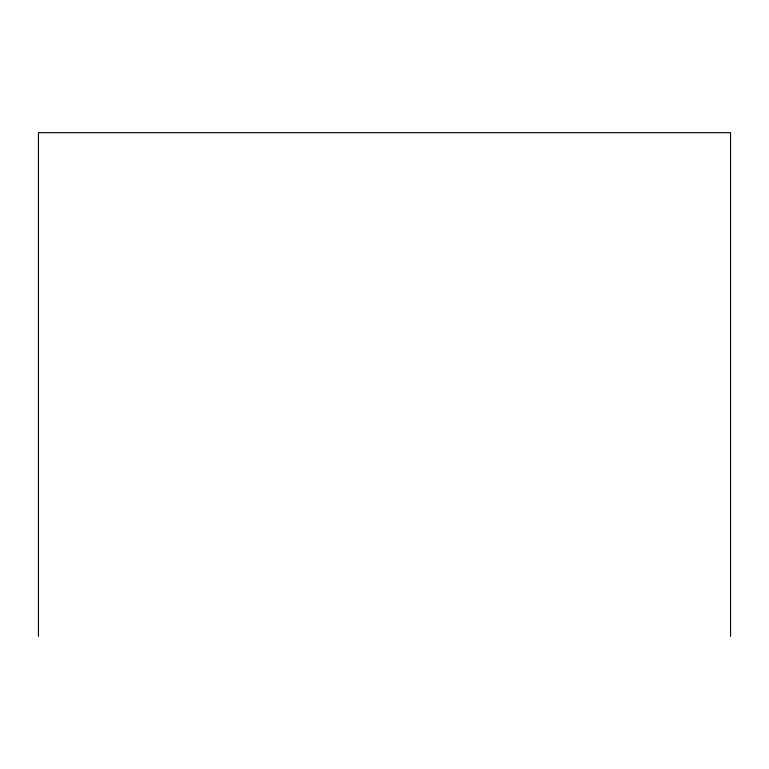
<?xml version="1.0" encoding="UTF-8"?>
<svg xmlns="http://www.w3.org/2000/svg" width="769" height="769" viewBox="0 0 769 769"><rect width="100%" height="100%" fill="white"/><g stroke="black" fill="none" stroke-linecap="round" stroke-linejoin="round"><path stroke-width="1.15" d="M730.55 636.328L730.55 132.672L38.45 132.672L38.45 636.328"/></g></svg>
